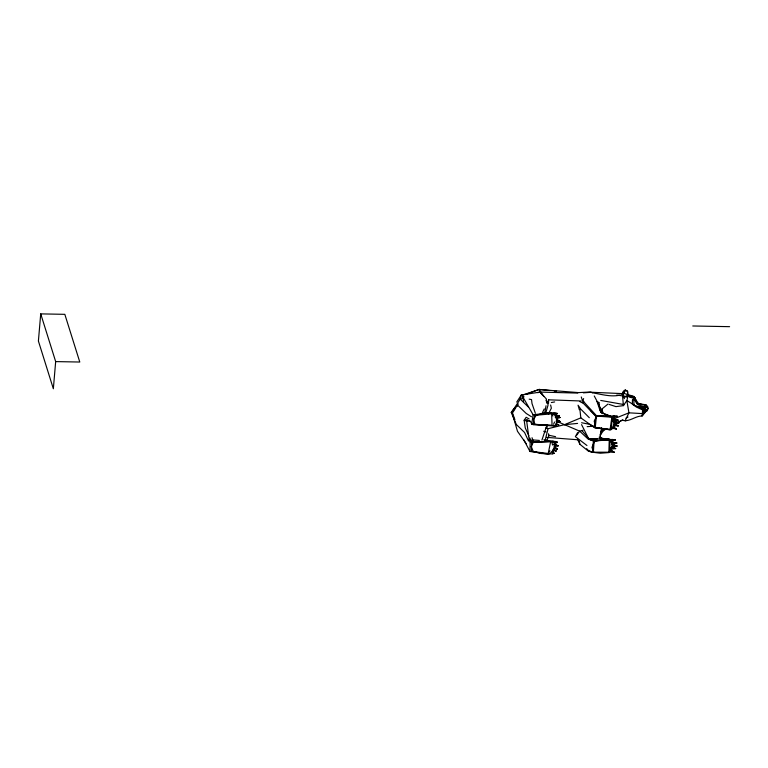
<?xml version="1.0" encoding="UTF-8"?>
<svg xmlns="http://www.w3.org/2000/svg" width="768" height="768" viewBox="0 0 768 768"><rect width="100%" height="100%" fill="white"/><g stroke="black" fill="none" stroke-linecap="round" stroke-linejoin="round"><path stroke-width="1.15" d="M530.16 442.08L550.675 441.523L548.093 454.118L529.978 451.469L530.16 442.08L529.19 440.035L526.579 420.298L530.064 420.835M529.776 437.942L531.658 441.984L531.475 451.373L552.806 454.08L555.398 441.485L552.125 441.408M601.526 427.594L600.067 438.029L609.254 439.354L608.88 452.381L593.347 452.4L588.97 451.085L586.598 448.656M605.347 439.066L610.032 439.373L609.667 452.4L592.637 452.381L588.259 451.066L579.888 444.278L577.488 439.142M612.317 419.52L618.134 420.154L615.053 419.52L613.037 419.923L612.979 421.421L618.134 420.154L612.336 418.963M614.707 419.587L614.726 419.04L612.806 419.203M615.053 419.52L615.014 420.48L613.037 419.923M548.486 403.373L548.669 399.821L581.213 400.992M592.637 452.381L593.395 440.957L588.077 439.037L579.677 431.155L556.195 421.085M593.347 452.4L594.096 440.966L588.787 439.046L581.578 424.608M600.682 431.318L600.288 437.203L603.005 438.912M40.723 313.882L38.4 341.05L53.347 388.762L55.67 361.594L40.723 313.882L64.829 314.333L79.786 362.035L55.67 361.594M611.952 446.842L612.077 445.344L617.117 446.045L611.952 446.842L614.064 445.248L613.987 446.208M613.507 421.824L619.104 422.784L616.051 421.987L614.035 422.381L613.91 423.888L615.974 422.947L619.104 422.784L613.555 421.267M615.677 422.054L615.725 421.498L613.536 421.488M616.051 421.987L615.974 422.947L614.035 422.381M640.541 407.184L644.39 408.758L644.026 412.992L644.112 412.061M604.09 414L612.701 416.842L610.848 429.84L594.528 427.651L595.728 416.227L583.392 403.354L579.907 401.635M600.538 412.099L611.923 416.832L610.07 429.83L595.238 427.661L596.438 416.246L590.707 410.611M610.531 449.251L610.733 447.763L615.706 448.579L610.531 449.251L612.701 447.619L612.566 448.579M546.806 428.093L547.315 424.646M544.253 408.912L542.285 412.954L551.626 412.771L552.058 425.424L531.696 424.109L533.107 414.749L522.845 396.931L521.549 398.928M546.029 405.754L544.704 413.011L549.936 413.549M613.421 424.992L613.133 426.48L615.226 425.712L618.355 425.894L615.053 424.262L614.947 424.81L618.355 425.894L615.408 424.762L613.421 424.992L615.226 425.712L615.408 424.762M545.04 440.726L548.045 428.678L564.461 424.694L577.574 423.418M511.853 411.936L520.224 399.12L521.251 395.51L539.136 389.482L578.554 392.611L590.304 391.987L592.387 392.698M545.683 413.261L548.131 404.822L546.106 400.234M613.075 427.526L616.416 428.995L613.613 427.498L611.75 427.478L611.29 428.938L613.315 428.438L616.416 428.995L613.238 426.989M613.613 427.498L613.315 428.438L611.75 427.478M541.939 440.035L547.114 424.608M609.312 451.853L609.802 450.403L614.362 452.342L609.312 451.853L611.597 450.768L611.28 451.699M644.957 411.062L645.466 409.603M583.632 398.563L583.008 400.339L584.995 403.162L596.966 416.246L603.456 415.661L612.173 416.64L614.87 424.771L611.203 429.475L595.766 427.661L594.202 421.142L596.966 416.246M600.163 434.899L602.688 428.563M557.222 417.379L557.184 419.664L556.282 418.234L557.222 417.379L560.093 417.504L556.282 418.234M610.33 439.738L594.624 440.976L591.955 447.418L593.875 452.4L600.25 453.226L609.101 452.563L613.171 444.566L610.33 439.738L605.328 439.104M553.594 424.291L554.525 422.035M624.432 398.64L622.714 395.482L625.373 390.23L627.581 391.421L627.955 395.472M646.435 410.17L643.939 413.29L646.435 410.17L644.486 406.858L637.43 404.333L637.728 403.651M546.73 440.381L548.986 435.926L548.506 433.776M554.794 447.082L554.525 447.648L557.386 449.155L554.544 448.656L554.794 447.082L557.386 449.155L554.813 447.475L553.661 448.867L555.197 447.6M547.19 402.854L548.669 399.821M532.022 437.712L533.453 441.965L531.11 446.669L533.261 451.354L541.296 453.523L549.744 453.974L555.638 447.149L553.622 441.398L543.878 439.862M623.894 392.755L625.306 390.067L627.533 391.085L627.629 394.685M622.099 393.898L623.203 391.814M548.966 452.496L549.917 450.758M577.584 432.643L575.366 436.627L586.934 445.488M548.41 414L551.357 408.202L550.637 405.005M621.754 394.358L624.154 390.365L625.373 390.23M646.31 410.909L647.789 408.605L646.733 406.042L643.382 407.606L638.621 406.147L644.314 409.67M516.701 402.106L521.27 395.021L540.01 392.083L577.718 393.082M515.702 407.942L512.458 412.944L514.896 419.635M517.008 405.936L518.304 403.939M643.699 413.578L642.106 415.997C635.078 415.891 629.29 422.496 622.166 420.192L614.477 423.994M623.414 405.629L626.851 400.56L627.744 397.046L622.637 396.797L623.414 405.629L615.955 406.627L609.13 404.41M600.374 435.043L604.79 428.65M554.419 446.554L555.542 444.97L558.173 445.805L554.419 446.554L554.381 445.066L555.542 444.97L555.562 445.93M633.072 399.859L634.426 397.987L635.539 397.891M528.557 441.034L524.563 432.48L516.346 424.512L511.229 412.426L513.773 408.95L517.968 405.542L526.186 413.434L531.475 416.765M576.653 435.254L579.677 431.155L583.056 430.253M647.261 407.731L646.061 404.842L643.43 407.491L635.885 406.09L626.851 400.56L628.934 412.829L625.123 420.806L625.709 420.854M644.304 412.09L645.696 410.573L644.486 406.858L641.078 406.742M644.256 412.205L647.789 408.605M610.541 441.677L612.355 439.738L615.485 439.814L610.541 441.677L610.33 440.208L612.355 439.738L612.49 440.678M511.229 412.426L514.512 409.085M602.237 412.397L602.054 408.902L607.997 404.045M643.728 413.021L645.446 411.61M611.779 444.221L613.776 442.598L616.886 443.05L611.779 444.221L611.741 442.723L613.776 442.598L613.805 443.558M642.614 409.843L647.482 406.07L648.259 408.374L647.069 410.938L644.198 412.579M601.507 431.558L606.605 428.765M614.755 424.282L622.915 419.808M625.968 418.128L628.013 417.014M555.984 414.192L557.501 413.501L554.63 413.059L552.883 413.674M612.259 417.293L614.294 416.362L617.434 416.362L612.259 417.293L612.509 418.752L614.458 417.302L614.294 416.362M612.144 419.549L628.934 412.829L642.432 413.606L644.621 413.011L644.045 409.517L635.885 406.09M564.461 424.694L580.81 417.869L594.528 427.651M527.242 393.878L539.146 389.414L549.581 390.518M612.134 416.554L614.016 415.891L617.434 416.362L612.192 416.88M644.045 409.517L642.624 409.968L636.317 407.011L632.41 404.266L632.429 399.994L633.869 398.813L633.936 404.947M537.754 392.688L540.01 392.083L546.326 398.909L546.595 402.912M551.338 402.547L554.65 401.942M551.808 442.003L554.17 441.581L557.462 442.253L552.566 445.018L552.019 442.733M555.254 417.293L560.093 417.504L557.309 417.59L557.136 417.014M609.216 416.554L614.016 415.891L614.112 416.429M620.362 395.069C610.733 397.258 601.507 394.291 592.176 392.755M533.107 414.749L551.626 412.771M594.096 440.966L609.254 439.354M593.395 440.957L610.032 439.373M527.693 419.914L524.15 420.25L525.254 427.91L528.874 435.936M556.282 413.434L534.547 415.344L533.136 424.714L556.714 426.086L556.282 413.434L552.941 413.549M587.165 426.653L593.789 426.154M583.334 392.851L591.581 392.266L623.424 393.658M610.109 439.93L615.485 439.814L605.923 439.411L612.144 439.805L612.067 439.267M533.453 441.965L553.622 441.398M555.389 442.349L557.462 442.253L554.419 441.965M555.715 413.578L557.501 413.501L554.842 413.405M600.989 438.826L589.315 439.046L581.837 430.55M531.658 441.984L555.398 441.485M553.248 413.04L544.742 413.174L536.362 415.046L533.414 419.635L534.95 424.406L554.966 425.712L557.962 420.058L553.248 413.04L553.488 413.616M597.427 438.95L589.315 439.046L594.624 440.976M611.366 442.099L616.886 443.05L611.386 442.656M692.765 325.978L729.6 326.669M595.728 416.227L612.701 416.842M596.438 416.246L611.923 416.832M532.474 439.92L539.414 440.419M616.781 395.05L627.178 396.576M546.624 437.376L577.901 439.776M529.19 440.035L532.56 440.342M554.218 391.008L556.541 391.258M631.594 396.422L633.955 396.691L634.896 398.458M639.35 403.757L646.061 404.842M600.73 400.435L624.288 404.621M529.181 399.168L531.533 399.6L532.013 403.565L535.363 413.28M631.901 396.298L633.955 396.691M581.597 422.746L588.979 424.195M548.64 435.206L555.571 436.685M555.926 424.262L558.941 424.915L557.078 424.099M640.061 407.77L644.39 408.758M629.414 397.123L633.888 398.218L637.68 403.776M589.488 451.085L593.875 452.4M624.019 393.418L633.85 396.442L635.923 399.898M644.381 405.101L638.544 403.546L634.426 397.987L628.925 395.818M543.696 431.27L545.981 431.99M552.365 452.774L554.093 453.331L552.451 451.728M636.902 406.397L642.125 408.163M605.107 414.653L611.213 416.717M526.579 420.298L530.755 421.738L531.696 424.109M527.414 421.402L524.15 420.25L526.157 417.293L529.123 418.963M545.875 427.91L548.045 428.678M626.688 395.338L628.608 396.23M553.056 449.597L556.157 451.075L553.286 450.509L553.661 449.587L556.157 451.075L553.267 449.069M594.25 395.952L597.274 401.635L599.28 402.73M599.136 437.174L602.054 438.893M590.035 424.397L595.238 427.661M521.27 395.021L524.054 396.883M552.269 452.093L554.093 453.331L552.749 452.026M520.224 399.12L528.576 407.213M589.306 417.715L580.752 409.085L578.054 405.216L579.341 409.728M526.243 443.693L517.478 431.28L512.179 413.078M540.01 392.083L542.285 394.848M643.43 407.491L645.696 410.573M643.382 407.606L645.648 410.698M539.136 389.482L543.725 396.365M602.054 413.616L600.067 410.582L597.062 401.616M634.464 399.734L637.43 404.333M523.824 439.882L529.978 451.469M603.005 413.645L597.274 401.635M645.245 404.726L646.579 407.04M557.309 417.59L557.683 418.454M552.24 414.202L552.893 415.968M554.63 413.059L554.822 413.616M581.261 396.96L583.392 403.354M579.178 440.938L579.888 444.278M602.054 408.902L602.976 413.491M598.963 403.315L600.346 411.005M522.845 396.931L523.594 401.606M579.926 409.536L580.81 417.869M613.469 442.118L613.478 442.675M633.85 396.442L633.888 398.218M642.624 409.968L642.106 415.997L644.621 413.011L642.624 409.968M613.738 444.758L613.69 445.315L617.117 446.045L613.738 444.758M612.355 447.13L612.278 447.686L615.706 448.579L612.355 447.13M556.637 420.586L556.349 422.074L560.246 421.613L557.376 420.067L557.27 420.614L560.246 421.613L557.731 420.557L557.539 421.517L556.637 420.586M611.222 450.259L611.04 450.797L614.362 452.342L611.222 450.259M559.162 415.939L556.483 416.496L556.272 415.565L559.162 415.939L556.003 415.104L556.128 415.632L559.162 415.939M558.173 445.805L555.245 445.046L555.226 444.49L558.173 445.805"/></g></svg>
